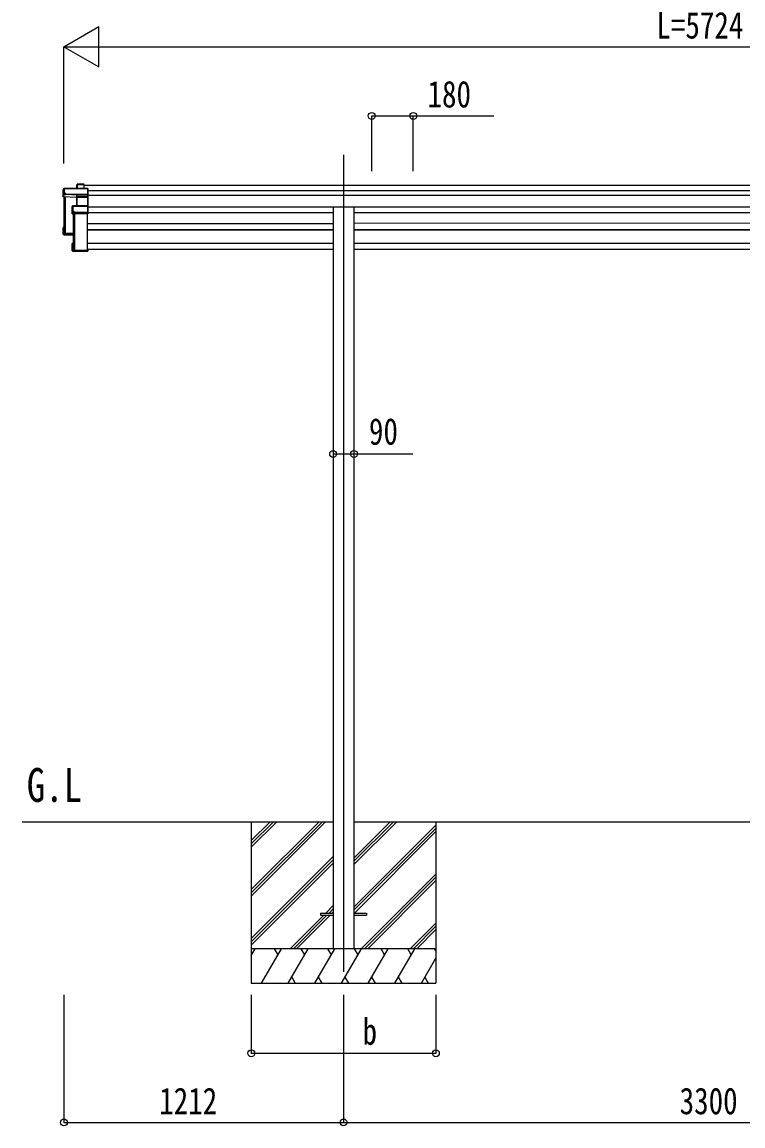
# Model space of a CAD drawing. Units: millimetres, scale not verified. Extents: x -27332 to 2102, y -19305 to 1485.
# Drawn here: x -14989 to -11864, y -13703 to -8921 of the extents above; entities that cross this region are included whole.
import ezdxf
from ezdxf.enums import TextEntityAlignment as Align

# ---------------------------------------------------------------- set-up
doc = ezdxf.new("R2010")
doc.units = ezdxf.units.MM
doc.header["$LTSCALE"] = 40
for name, color, linetype in [('0-2_USER1', 3, 'Continuous'), ('0-3_YKK_12', 2, 'Continuous'), ('0-4_YKK_13', 4, 'Continuous'), ('0-5_YKK_A1', 4, 'Continuous'), ('0-6_YKK_D', 6, 'Continuous')]:
    doc.layers.add(name, color=color, linetype=linetype)
doc.styles.add('ＭＳ ゴシック', font='')
doc.styles.get('ＭＳ ゴシック').set_extended_font_data('MS Gothic')

msp = doc.modelspace()

# ---------------------------------------------------------------- linework, layer by layer
at = {"layer": '0-3_YKK_12'}
for p, q in [((-13595.17, -9496.02), (-13595.17, -9973.75)), ((-13595.17, -9973.75), (-13595.17, -13035.54))]:
    msp.add_line(p, q, dxfattribs=at)
at = {"layer": '0-4_YKK_13'}
for p, q in [((-14811.2, -9678.63), (-14811.2, -9649.99)), ((-14806.73, -9642.21), (-14811.14, -9649.75)), ((-14704.42, -9641.96), (-14806.3, -9641.96)), ((-14806.3, -9642.41), (-14806.3, -9641.96)), ((-14806.3, -9642.41), (-14704.27, -9642.41)), ((-14806.3, -9664.29), (-14806.3, -9642.41)), ((-14752.07, -9627.64), (-14750.33, -9624.65)), ((-14752.07, -9641.96), (-14752.07, -9627.64)), ((-14750.26, -9624.4), (-14752.01, -9627.4)), ((-14750.33, -9624.65), (-14750.33, -9641.96)), ((-14720.26, -9624.16), (-14749.83, -9624.16)), ((-14749.83, -9624.6), (-14749.83, -9624.16)), ((-14719.27, -9625.21), (-14720.12, -9624.27)), ((-14720.12, -9641.96), (-14720.12, -9624.27)), ((-14719.27, -9641.96), (-14719.27, -9625.21)), ((-14704.27, -9642.41), (-14704.27, -9668.79)), ((-14704.12, -9642.07), (-14703.27, -9643.01)), ((-14703.27, -9668.43), (-14703.27, -9643.01)), ((-14807.26, -9668.13), (-14811.2, -9678.63)), ((-14752.16, -9681.2), (-14811.2, -9678.63)), ((-14806.79, -9664.34), (-14807.26, -9665.13)), ((-14807.26, -9668.13), (-14807.26, -9665.13)), ((-14798.77, -9666.71), (-14798.77, -9667.25)), ((-14750.76, -9668.79), (-14798.77, -9666.71)), ((-14798.77, -9667.25), (-14750.77, -9669.34)), ((-14751.27, -9678.83), (-14752.16, -9681.2)), ((-14751.69, -9717.72), (-14751.69, -9681.5)), ((-14751.66, -9681.62), (-14750.79, -9679.32)), ((-14750.79, -9679.32), (-14750.79, -9717.72)), ((-14750.77, -9669.34), (-14750.77, -9669.34)), ((-14750.77, -9678.71), (-14750.77, -9669.34)), ((-14750.77, -9669.34), (-14704.27, -9669.34)), ((-14704.27, -9668.79), (-14750.76, -9668.79)), ((-14704.27, -9678.69), (-14750.3, -9678.69)), ((-14750.3, -9678.69), (-14750.3, -9679.24)), ((-14704.4, -9678.88), (-14703.27, -9677.94)), ((-14704.27, -9669.34), (-14704.27, -9678.69)), ((-14704.27, -9679.24), (-14704.27, -9717.72)), ((-14704.13, -9669.15), (-14703.27, -9668.43)), ((-14703.27, -9677.94), (-14703.27, -9668.43)), ((-14703.27, -9718.74), (-14703.27, -9677.94)), ((-14771.19, -9751.43), (-14771.19, -9719.62)), ((-14769.69, -9747.37), (-14771.19, -9751.43)), ((-14769.02, -9717.81), (-14770.98, -9719.22)), ((-14770.69, -9751.92), (-14769.19, -9747.86)), ((-14704.27, -9751.92), (-14770.69, -9751.92)), ((-14769.22, -9743.61), (-14769.69, -9744.39)), ((-14769.69, -9747.37), (-14769.69, -9744.39)), ((-14769.19, -9747.86), (-14761.2, -9747.86)), ((-14704.27, -9717.72), (-14768.73, -9717.72)), ((-14768.73, -9717.72), (-14768.73, -9718.17)), ((-14761.2, -9743.56), (-14768.73, -9743.56)), ((-14761.2, -9746.07), (-14761.2, -9743.56)), ((-14761.2, -9746.07), (-14761.2, -9746.62)), ((-14704.27, -9746.07), (-14761.2, -9746.07)), ((-14761.2, -9747.86), (-14761.2, -9746.62)), ((-14761.2, -9746.62), (-14704.27, -9746.62)), ((-14704.27, -9718.17), (-14704.27, -9746.07)), ((-14704.27, -9746.62), (-14704.27, -9751.92)), ((-14704.27, -9751.92), (-14703.27, -9751.09)), ((-14704.13, -9717.84), (-14703.27, -9718.74)), ((-14704.13, -9746.43), (-14703.27, -9745.71)), ((-14703.27, -9745.71), (-14703.27, -9718.74)), ((-14703.27, -9751.08), (-14703.27, -9745.71)), ((-14703.27, -9751.09), (-14703.27, -9751.08)), ((-14811.2, -9839.56), (-14811.2, -9810.92)), ((-14807.26, -9842.55), (-14811.2, -9839.56)), ((-14810.26, -9811.32), (-14811.09, -9810.58)), ((-14807.27, -9810.56), (-14811.06, -9810.56)), ((-14807.27, -9810.45), (-14810.74, -9810.45)), ((-14810.26, -9811.32), (-14810.26, -9838.56)), ((-14807.27, -9811.32), (-14810.26, -9811.32)), ((-14810.26, -9838.56), (-14767.27, -9840.43)), ((-14807.27, -9815.37), (-14808.76, -9812.81)), ((-14807.27, -9812.81), (-14808.76, -9812.81)), ((-14808.76, -9837.13), (-14808.76, -9812.81)), ((-14767.27, -9838.94), (-14808.76, -9837.13)), ((-14807.26, -9842.55), (-14798.77, -9842.92)), ((-14804.42, -9833.85), (-14804.42, -9837.32)), ((-14798.77, -9842.92), (-14798.77, -9843.25)), ((-14798.77, -9843.25), (-14771.19, -9844.45)), ((-14798.77, -9843.25), (-14767.27, -9844.62)), ((-14771.19, -9912.36), (-14771.19, -9880.55)), ((-14770.69, -9880.05), (-14767.27, -9880.05)), ((-14767.27, -9880.89), (-14770.24, -9880.89)), ((-14768.74, -9882.38), (-14767.27, -9882.38)), ((-14768.74, -9910.32), (-14768.74, -9882.38)), ((-14771.05, -9912.7), (-14770.24, -9911.82)), ((-14770.98, -9912.75), (-14769.48, -9913.83)), ((-14704.27, -9912.85), (-14770.69, -9912.85)), ((-14770.69, -9912.85), (-14769.19, -9913.92)), ((-14770.24, -9911.82), (-14703.27, -9911.82)), ((-14769.19, -9913.92), (-14761.2, -9913.92)), ((-14705.27, -9910.32), (-14768.74, -9910.32)), ((-14766.85, -9909.58), (-14766.85, -9910.32)), ((-14761.2, -9913.92), (-14761.2, -9914.25)), ((-14761.2, -9914.25), (-14704.27, -9914.25)), ((-14761.2, -9914.25), (-14761.2, -9914.25)), ((-14761.2, -9914.25), (-14704.27, -9914.25)), ((-14703.27, -9905.5), (-14705.27, -9905.5)), ((-14705.27, -9905.95), (-14705.27, -9905.5)), ((-14705.27, -9905.95), (-14705.27, -9910.32)), ((-14703.27, -9905.95), (-14705.27, -9905.95)), ((-14704.27, -9912.85), (-14703.27, -9911.82)), ((-14704.27, -9914.25), (-14704.27, -9912.85)), ((-14704.13, -9914.13), (-14703.27, -9913.23)), ((-14703.27, -9905.5), (-14703.27, -9905.95)), ((-14703.27, -9905.95), (-14703.27, -9911.81)), ((-13695.17, -12781.04), (-13695.17, -12790.04)), ((-13695.17, -12781.04), (-13640.17, -12781.04)), ((-13695.17, -12790.04), (-13640.17, -12790.04)), ((-13550.17, -12781.04), (-13495.17, -12781.04)), ((-13550.17, -12790.04), (-13495.17, -12790.04)), ((-13495.17, -12781.04), (-13495.17, -12790.04))]:
    msp.add_line(p, q, dxfattribs=at)
for points in [[(-14811.2, -9649.99), (-14806.79, -9642.46), (-14806.79, -9664.34)], [(-14749.83, -9641.96), (-14749.83, -9624.6), (-14720.47, -9624.6), (-14720.47, -9641.96)], [(-14807.26, -9668.13), (-14798.77, -9668.5), (-14798.77, -9667.25)], [(-14798.77, -9666.71), (-14798.77, -9664.29), (-14806.3, -9664.29)], [(-14750.77, -9678.71), (-14750.77, -9678.71), (-14750.76, -9678.71)], [(-14750.3, -9717.72), (-14750.3, -9679.24), (-14704.27, -9679.24)], [(-14771.19, -9719.62), (-14769.22, -9718.22), (-14769.22, -9743.61)], [(-14768.73, -9743.56), (-14768.73, -9718.17), (-14704.27, -9718.17)], [(-14767.27, -9841.47), (-14811.2, -9839.56), (-14811.2, -9839.56), (-14810.26, -9838.56)], [(-14771.05, -9880.17), (-14770.24, -9880.89), (-14770.24, -9911.82)], [(-14703.27, -9911.82), (-14703.27, -9911.81), (-14703.27, -9913.23)]]:
    msp.add_lwpolyline(points, dxfattribs=at)
for centre, radius, start, end in [((-14806.41, -9643.82), 1.41, 85.38783, 105.84391), ((-14806.3, -9642.46), 0.494, 149.67684, 180.01902), ((-14806.3, -9642.46), 0.5, 90, 149.66687), ((-14749.94, -9626.01), 1.41, 85.38783, 105.84391), ((-14749.83, -9624.65), 0.494, 149.67684, 180.01902), ((-14749.83, -9624.66), 0.5, 90, 149.66687), ((-14806.41, -9665.7), 1.41, 85.38783, 105.84391), ((-14751.3, -9679.33), 0.502, 0.6157, 87.19354), ((-14751.16, -9679.2), 0.63, 355.28892, 50.49396), ((-14768.73, -9718.22), 0.498, 125.56678, 179.8201), ((-14768.84, -9719.57), 1.41, 85.38783, 105.84391), ((-14768.84, -9744.96), 1.41, 85.38783, 105.84391), ((-14768.73, -9718.22), 0.5, 90, 125.54593)]:
    msp.add_arc(centre, radius, start, end, dxfattribs=at)
for centre, major_axis, ratio, start_param, end_param in [((-14751.6, -9627.69), (-0.257, 0.444), 0.891995, 0.2825853, 0.9960465), ((-14720.47, -9624.66), (0.499, 0.499), 0.052408, 0.7330383, 1.5184364), ((-14719.77, -9624.66), (0.499, -0.499), 0.052408, 2.4085544, 3.1939525), ((-14704.47, -9642.46), (0.372, 0.372), 0.900404, 0.0523599, 0.837758), ((-14703.77, -9642.46), (-0.372, 0.372), 0.900404, 6.2308254, 7.0162236), ((-14752.16, -9681.62), (0.495, -0.086), 0.832908, 0.2017128, 1.7252301), ((-14750.27, -9678.88), (1, -0.045), 0.165035, 2.0927496, 3.0878869), ((-14750.3, -9679.37), (0.5, -0.046), 0.224394, 2.093456, 3.1010707), ((-14750.76, -9668.85), (0.011, 0.5), 0.002284, 1.4661262, 2.9758193), ((-14750.3, -9678.86), (1, 0), 0.165356, 1.5707963, 2.0604871), ((-14750.27, -9678.88), (1, -0.045), 0.165035, 2.0898554, 2.0927496), ((-14750.3, -9679.35), (0.5, 0), 0.226184, 1.5707963, 2.0728914), ((-14704.77, -9679.19), (0.498, 0.498), 0.083094, 5.4454273, 6.2002822), ((-14704.77, -9679.19), (-0.372, 0.372), 0.900404, 3.8746309, 4.6294858), ((-14703.77, -9668.85), (-0.372, 0.372), 0.900404, 0.7330383, 1.4878932), ((-14703.77, -9668.85), (0.498, 0.498), 0.083094, 2.3038346, 3.0586895), ((-14770.72, -9719.64), (-0.169, 0.473), 0.931403, 0.4203333, 1.203868), ((-14770.72, -9751.5), (-0.289, 0.44), 0.847113, 0.9113503, 1.694885), ((-14770.72, -9751.5), (0.498, -0.074), 0.830741, 4.1047896, 4.8883243), ((-14769.18, -9747.36), (0.479, 0.147), 0.993384, 2.8453888, 4.4124582), ((-14703.77, -9718.22), (-0.5, 0.5), 0.02182, 5.550147, 6.3050019), ((-14703.77, -9718.22), (-0.372, 0.372), 0.900404, 6.2613687, 7.0162236), ((-14703.77, -9746.12), (-0.372, 0.372), 0.900404, 0.7330383, 1.4878932), ((-14703.77, -9746.12), (0.498, 0.498), 0.083094, 2.3038346, 3.0586895), ((-14810.73, -9810.87), (0.257, 0.444), 0.891995, 1.432085, 2.1455462), ((-14810.73, -9810.88), (0.491, 0.117), 0.873782, 2.089881, 2.161818), ((-14810.69, -9810.95), (0.474, -0.272), 0.885613, 2.0407293, 2.8261274), ((-14770.72, -9880.47), (0.289, 0.44), 0.847113, 1.4467076, 2.2302423), ((-14770.72, -9880.47), (0.498, 0.074), 0.830741, 1.394861, 2.1783957), ((-14770.72, -9912.33), (0.169, 0.473), 0.931403, 1.9377246, 2.7212593), ((-14770.72, -9912.33), (-0.255, 0.46), 0.938446, 1.8784237, 2.6619584), ((-14769.18, -9913.43), (0.479, 0.147), 0.993384, 3.7907337, 4.4124582), ((-14703.77, -9913.75), (0.5, 0.5), 0.02182, 3.119776, 3.8746309)]:
    msp.add_ellipse(centre, major_axis=major_axis, ratio=ratio, start_param=start_param, end_param=end_param, dxfattribs=at)
at = {"layer": '0-5_YKK_A1'}
for p, q in [((-14719.27, -9628.01), (-9171.07, -9628.01)), ((-14703.27, -9650.89), (-9187.07, -9650.89)), ((-14807.27, -9678.8), (-14807.27, -9835.69)), ((-14805.77, -9678.87), (-14805.77, -9835.69)), ((-14805.25, -9678.89), (-14805.25, -9833.02)), ((-14802.14, -9679.02), (-14802.14, -9835.99)), ((-14703.27, -9671.04), (-9187.07, -9671.04)), ((-14767.27, -9751.92), (-14767.27, -9909.28)), ((-14765.77, -9751.92), (-14765.77, -9909.28)), ((-14762.14, -9751.92), (-14762.14, -9909.58)), ((-14705.77, -9909.58), (-14705.77, -9751.92)), ((-14703.27, -9722.25), (-9187.07, -9722.25)), ((-14703.27, -9746.57), (-13640.35, -9746.57)), ((-13549.95, -9746.57), (-10340.35, -9746.57)), ((-14705.77, -9793.26), (-13640.36, -9793.19)), ((-10340.37, -9793.26), (-13549.97, -9793.04)), ((-14806.97, -9835.99), (-14806.07, -9835.99)), ((-14805.25, -9833.02), (-14802.35, -9835.9)), ((-14802.14, -9835.99), (-14767.27, -9835.99)), ((-14802.14, -9835.99), (-14767.27, -9835.99)), ((-14705.77, -9819.5), (-13640.36, -9819.5)), ((-13640.37, -9822.21), (-14705.77, -9822.21)), ((-14561.21, -9819.5), (-14561.21, -9822.21)), ((-14553.07, -9819.5), (-14553.07, -9822.21)), ((-14381.21, -9819.5), (-14381.21, -9822.21)), ((-14373.07, -9819.5), (-14373.07, -9822.21)), ((-14201.21, -9819.5), (-14201.21, -9822.21)), ((-14193.07, -9819.5), (-14193.07, -9822.21)), ((-14021.21, -9819.5), (-14021.21, -9822.21)), ((-14013.07, -9819.5), (-14013.07, -9822.21)), ((-13841.21, -9819.5), (-13841.21, -9822.21)), ((-13833.07, -9819.5), (-13833.07, -9822.21)), ((-13661.21, -9819.5), (-13661.21, -9822.21)), ((-13653.07, -9819.5), (-13653.07, -9822.21)), ((-13549.98, -9819.5), (-10340.37, -9819.5)), ((-10340.37, -9822.21), (-13549.97, -9822.21)), ((-13481.21, -9819.5), (-13481.21, -9822.21)), ((-13473.07, -9819.5), (-13473.07, -9822.21)), ((-13301.21, -9819.5), (-13301.21, -9822.21)), ((-13293.07, -9819.5), (-13293.07, -9822.21)), ((-13121.21, -9819.5), (-13121.21, -9822.21)), ((-13113.07, -9819.5), (-13113.07, -9822.21)), ((-12941.21, -9819.5), (-12941.21, -9822.21)), ((-12933.07, -9819.5), (-12933.07, -9822.21)), ((-12761.21, -9819.5), (-12761.21, -9822.21)), ((-12753.07, -9819.5), (-12753.07, -9822.21)), ((-12581.21, -9819.5), (-12581.21, -9822.21)), ((-12573.07, -9819.5), (-12573.07, -9822.21)), ((-12401.21, -9819.5), (-12401.21, -9822.21)), ((-12393.07, -9819.5), (-12393.07, -9822.21)), ((-12219.64, -9819.5), (-12219.64, -9822.21)), ((-12213.07, -9819.5), (-12213.07, -9822.21)), ((-12041.21, -9819.5), (-12041.21, -9822.21)), ((-12033.07, -9819.5), (-12033.07, -9822.21)), ((-13640.37, -9880.78), (-14705.77, -9880.78)), ((-10340.37, -9880.78), (-13549.97, -9880.78)), ((-14766.97, -9909.58), (-14766.07, -9909.58)), ((-14765.25, -9906.61), (-14762.35, -9909.5)), ((-14762.14, -9909.58), (-14705.77, -9909.58)), ((-14705.27, -9906.86), (-14705.77, -9906.86)), ((-13640.37, -9906.86), (-14703.27, -9906.86)), ((-10340.37, -9906.85), (-13549.97, -9906.86)), ((-14988.88, -12385.54), (-13640.17, -12385.54)), ((-13995.17, -12385.54), (-13995.17, -13085.54)), ((-13995.17, -12679.51), (-13701.19, -12385.54)), ((-13995.17, -12693.65), (-13687.04, -12385.54)), ((-13995.17, -12707.8), (-13672.9, -12385.54)), ((-13995.17, -12467.38), (-13913.32, -12385.54)), ((-13995.17, -12481.52), (-13899.18, -12385.54)), ((-13995.17, -12495.66), (-13885.04, -12385.54)), ((-13550.17, -12385.54), (-10340.17, -12385.54)), ((-13550.17, -12571.17), (-13364.53, -12385.54)), ((-13550.17, -12557.02), (-13378.68, -12385.54)), ((-13550.17, -12542.88), (-13392.82, -12385.54)), ((-13195.17, -12385.54), (-13195.17, -13085.54)), ((-13550.17, -12755.01), (-13195.17, -12400.02)), ((-13550.17, -12769.15), (-13195.17, -12414.16)), ((-13547.91, -12781.04), (-13195.17, -12428.3)), ((-13995.17, -12891.64), (-13640.17, -12536.65)), ((-13995.17, -12905.79), (-13640.17, -12550.79)), ((-13995.17, -12919.93), (-13640.17, -12564.93)), ((-13518.56, -12935.54), (-13195.17, -12612.15)), ((-13504.42, -12935.54), (-13195.17, -12626.29)), ((-13490.27, -12935.54), (-13195.17, -12640.43)), ((-13672.42, -12781.04), (-13640.17, -12748.78)), ((-13658.28, -12781.04), (-13640.17, -12762.92)), ((-13826.92, -12935.54), (-13681.42, -12790.04)), ((-13812.78, -12935.54), (-13667.28, -12790.04)), ((-13798.64, -12935.54), (-13653.14, -12790.04)), ((-13644.14, -12781.04), (-13640.17, -12777.06)), ((-13306.43, -12935.54), (-13195.17, -12824.28)), ((-13292.28, -12935.54), (-13195.17, -12838.42)), ((-13278.14, -12935.54), (-13195.17, -12852.56)), ((-13195.17, -12935.54), (-13995.17, -12935.54)), ((-13995.17, -12964.48), (-13978.46, -12935.54)), ((-13993.46, -12961.52), (-13995.17, -12958.56)), ((-13950.62, -13085.54), (-13864.02, -12935.54)), ((-13879.02, -12961.52), (-13894.02, -12935.54)), ((-13835.15, -13085.54), (-13748.55, -12935.54)), ((-13763.55, -12961.52), (-13778.55, -12935.54)), ((-13719.68, -13085.54), (-13633.08, -12935.54)), ((-13648.08, -12961.52), (-13663.08, -12935.54)), ((-13604.21, -13085.54), (-13517.61, -12935.54)), ((-13532.61, -12961.52), (-13547.61, -12935.53)), ((-13488.74, -13085.54), (-13402.14, -12935.54)), ((-13417.14, -12961.52), (-13432.14, -12935.54)), ((-13373.27, -13085.54), (-13286.67, -12935.54)), ((-13301.67, -12961.52), (-13316.67, -12935.54)), ((-13195.17, -12945.98), (-13201.2, -12935.54)), ((-13257.8, -13085.54), (-13195.17, -12977.05)), ((-13995.17, -13085.54), (-13195.17, -13085.54)), ((-13820.15, -13059.56), (-13805.15, -13085.53)), ((-13704.68, -13059.55), (-13689.68, -13085.54)), ((-13589.21, -13059.56), (-13574.21, -13085.54)), ((-13473.74, -13059.56), (-13458.74, -13085.54)), ((-13358.27, -13059.56), (-13343.27, -13085.54)), ((-13242.8, -13059.56), (-13227.8, -13085.54))]:
    msp.add_line(p, q, dxfattribs=at)
for points in [[(-13640.36, -9722.25), (-13640.17, -12210.54), (-13640.17, -12935.54)], [(-13549.97, -9722.25), (-13550.17, -12210.54), (-13550.17, -12935.54)]]:
    msp.add_lwpolyline(points, dxfattribs=at)
for centre, radius, start, end in [((-14806.97, -9835.69), 0.299, 180.1578, 270.15693), ((-14806.07, -9835.69), 0.299, 269.84307, 359.8422), ((-14805.47, -9833.23), 0.3, 45.07151, 179.70637), ((-14802.14, -9835.69), 0.301, 225.19514, 270.02698), ((-14766.97, -9909.28), 0.299, 180.1578, 270.15693), ((-14766.07, -9909.28), 0.299, 269.84307, 359.8422), ((-14765.47, -9906.82), 0.3, 45.07151, 179.70637), ((-14762.14, -9909.28), 0.301, 225.19514, 270.02698)]:
    msp.add_arc(centre, radius, start, end, dxfattribs=at)
at = {"layer": '0-6_YKK_D'}
for p, q in [((-14807.27, -9028.01), (-14655.71, -8940.51)), ((-14655.71, -9115.51), (-14655.71, -8940.51)), ((-14807.27, -9533.19), (-14807.27, -9027.01)), ((-14807.27, -9028.01), (-14655.71, -9115.51)), ((-14807.27, -9028.01), (-14504.16, -9028.01)), ((-14632.27, -9028.01), (-9258.07, -9028.01)), ((-13473.07, -9567.16), (-13473.07, -9327.01)), ((-13293.07, -9567.16), (-13293.07, -9327.01)), ((-13640.37, -10766.06), (-13640.37, -10793.31)), ((-13549.97, -10764.12), (-13549.97, -10793.31)), ((-14807.27, -13135.54), (-14807.27, -13689.49)), ((-13995.17, -13135.54), (-13995.17, -13389.49)), ((-13595.17, -13135.54), (-13595.17, -13689.49)), ((-13595.17, -13135.54), (-13595.17, -13689.49)), ((-13195.17, -13135.54), (-13195.17, -13389.49)), ((-13995.17, -13388.49), (-13195.17, -13388.49)), ((-14807.27, -13688.49), (-13595.17, -13688.49)), ((-13595.17, -13688.49), (-10295.17, -13688.49))]:
    msp.add_line(p, q, dxfattribs=at)
for points in [[(-13473.07, -9328.01), (-13293.07, -9328.01), (-12943.3, -9328.01)], [(-13640.37, -10792.31), (-13549.97, -10792.31), (-13295, -10792.31)]]:
    msp.add_lwpolyline(points, dxfattribs=at)
for centre in [(-13473.07, -9328.01), (-13293.07, -9328.01), (-13640.37, -10792.31), (-13549.97, -10792.31), (-13995.17, -13388.49), (-13195.17, -13388.49), (-14807.27, -13688.49), (-13595.17, -13688.49), (-13595.17, -13688.49)]:
    msp.add_circle(centre, 14.88, dxfattribs=at)

# ---------------------------------------------------------------- texts
at = {"layer": '0-2_USER1', "style": 'ＭＳ ゴシック', "width": 0.8}
msp.add_text('G.L', height=146.6, dxfattribs=at).set_placement((-14968.54, -12343.42), align=Align.BOTTOM_LEFT)
at = {"layer": '0-6_YKK_D', "style": 'ＭＳ ゴシック', "width": 0.8}
for s, p in [('L=5724', (-12239.17, -9027.21)), ('180', (-13231.23, -9325.68)), ('90', (-13485.13, -10786.97)), ('b', (-13513.01, -13386.16)), ('1212', (-14394.42, -13687.49)), ('3300', (-12138.37, -13687.49))]:
    msp.add_text(s, height=115.5, dxfattribs=at).set_placement(p, align=Align.BOTTOM_LEFT)

doc.saveas('drawing.dxf')
